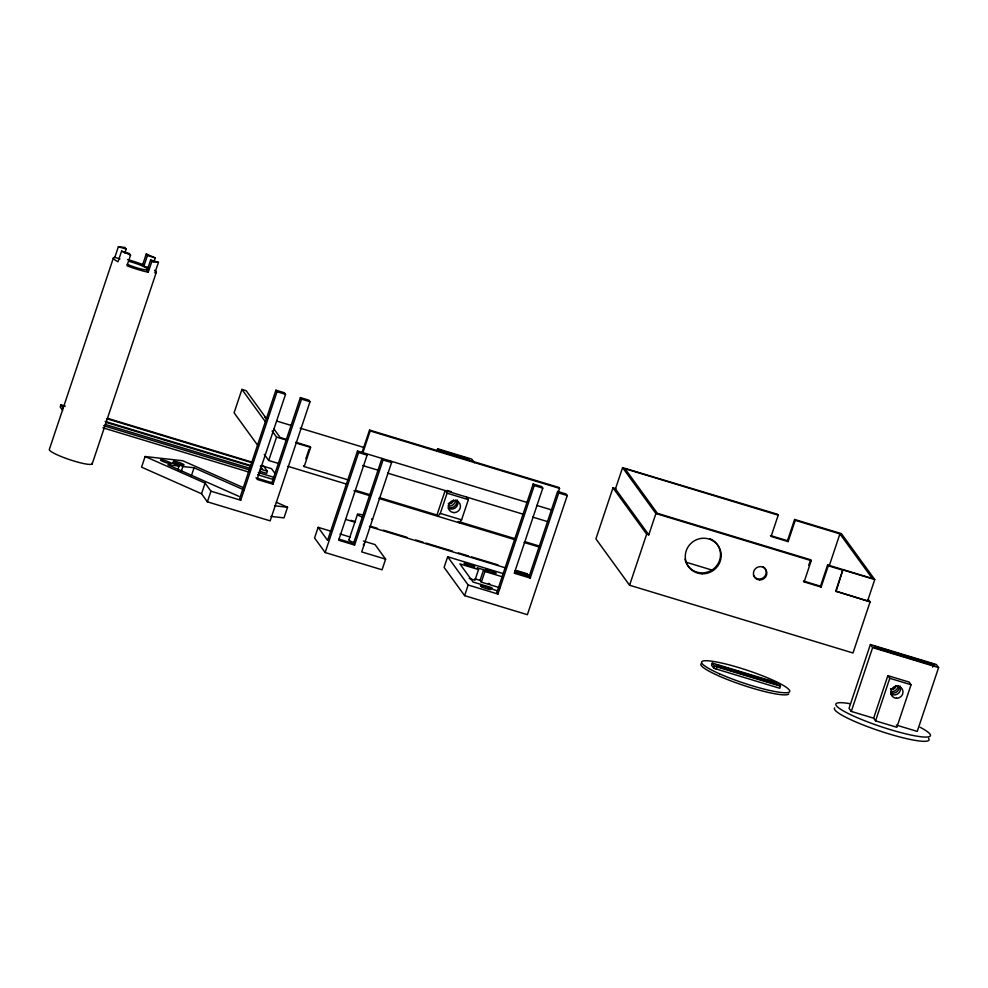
<?xml version="1.0" encoding="UTF-8"?>
<svg xmlns="http://www.w3.org/2000/svg" width="988" height="988" viewBox="0 0 988 988"><rect width="100%" height="100%" fill="white"/><g stroke="black" fill="none" stroke-linecap="round" stroke-linejoin="round"><path stroke-width="1.48" d="M65.307 406.142L60.886 404.808L60.182 406.933L62.639 410.316M113.459 257.782L49.4 449.244A22.662 3.236 18.5 0 0 71.185 460.161A22.662 3.236 18.5 0 0 92.057 463.076M148.262 272.206L147.089 270.589L150.645 259.955L151.819 261.573L148.262 272.206A22.662 3.236 18.5 0 1 126.983 265.76L130.54 255.114L129.366 253.496L121.586 251.137L118.017 261.771A22.662 3.236 18.5 0 1 114.818 257.362L118.375 246.728L124.994 247.469L126.168 249.087L124.834 253.076M149.077 267.748L143.877 266.18L142.704 264.562L146.273 253.916L155.227 257.893L153.893 261.882M143.877 266.18L147.447 255.534L146.273 253.916M150.645 259.955L158.438 262.314L154.881 272.947A22.662 3.236 18.5 0 0 154.573 270.243M92.168 464.002L156.228 272.527M242.875 487.417L182.817 460.766L145.125 456.518L141.568 467.151L201.54 493.765L207.381 501.83L270.156 520.861L310.022 401.721L308.898 400.177L300.389 397.596L271.91 482.7L273.034 484.244L301.513 399.14L300.389 397.596M177.717 470.066L179.05 466.077L172.122 463.002L175.95 463.434L182.879 466.509L194.068 467.769L244.172 489.999M181.1 471.819L182.879 466.509M191.388 475.747L194.068 467.769M201.54 493.765L205.096 483.132L145.125 456.518M266.748 419.036L246.185 390.705L241.924 389.42L234.094 412.811L258.066 445.835M207.381 501.83L210.95 491.197L205.096 483.132M275.911 390.186L239.615 498.681L240.739 500.224L277.035 391.73L275.911 390.186L284.421 392.767L285.544 394.311L257.078 479.402L273.034 484.244M279.036 463.631L268.724 460.507L276.554 437.104L272.108 430.99M263.216 465.533L267.39 471.276L266.674 473.4L259.338 471.177M276.393 502.299L287.557 507.252L284.001 517.885L270.934 516.415M305.835 458.852L309.034 449.281M348.381 479.97L304.193 466.571L310.59 447.428L309.948 446.539L295.77 442.241M331.264 531.309L318.124 527.333L314.567 537.966L325.151 552.539L382.072 569.804L385.629 559.159L375.045 544.586L363.374 541.054M526.493 502.287L357.483 451.01L327.584 540.362L318.124 527.333M325.151 552.539L358.607 452.553L357.483 451.01M361.793 453.196L369.537 430.064L558.912 487.479L559.554 488.368L558.096 492.716M362.892 452.702L370.179 430.953L369.537 430.064M365.992 453.591L367.116 455.135L338.649 540.226L354.606 545.067L383.072 459.976L381.948 458.42L353.482 543.524L354.606 545.067M348.962 539.806L357.508 514.279A7.929 1.136 18.5 0 1 363.868 515.316M390.47 461.001L391.581 462.557L361.694 551.909L385.629 559.159M436.77 451.504L437.684 448.774L471.733 459.099L474.401 462.767M447.07 493.197L440.315 513.414L437.931 516.341L436.968 515.02L445.156 490.554L447.07 493.197L468.349 499.656L461.594 519.861L459.21 522.788M503.127 573.583L447.663 556.763L444.094 567.396L464.619 595.653L527.382 614.684L567.248 495.556L566.124 494.012L557.615 491.431L529.136 576.523L530.26 578.066L558.739 492.975L557.615 491.431M464.619 595.653L468.176 585.019L447.663 556.763M502.089 576.708L484.91 571.496L483.626 569.73L477.241 567.804L478.525 569.57L474.969 580.203L469.238 578.462M499.965 587.786L481.354 582.142L480.069 580.376L483.626 569.73M481.354 582.142L484.91 571.496M533.149 484.009L496.841 592.504L497.964 594.047L534.261 485.553L533.149 484.009L541.659 486.59L542.783 488.134L514.303 573.238L530.26 578.066M615.833 488.677L612.992 487.825L595.912 538.88L629.578 585.242L853.002 652.982L870.082 601.927L868.304 599.481M622.564 467.633L615.45 488.912L648.783 534.829L655.909 513.55L622.564 467.633L777.581 514.291L778.211 515.168L771.097 536.447L788.115 541.609L795.241 520.33L794.599 519.453L787.485 540.72L788.115 541.609M629.578 585.242L646.658 534.187L612.992 487.825M712.262 663.059L711.545 665.196L713.793 668.283L779.754 688.278L780.458 686.154L778.223 683.066L712.262 663.059L714.497 666.159L780.458 686.154M713.793 668.283L714.497 666.159M716.263 669.296L717.214 666.455L715.93 664.689L775.506 682.757L776.79 684.523L717.214 666.455M808.69 565.445L810.592 559.764L657.39 513.315L625.009 468.72L778.211 515.168M821.139 587.082L820.497 586.205L827.623 564.926L828.253 565.815L821.139 587.082L804.121 581.92L811.234 560.653L810.592 559.764M829.265 565.741L839.924 533.878L795.241 520.33M835.712 591.157L842.838 569.891L874.75 579.561L867.637 600.84L835.712 591.157L870.082 601.927M836.033 591.602L842.838 569.891M896.301 725.069L917.247 731.416L938.6 667.592L936.352 664.504L870.391 644.509L849.038 708.322L851.285 711.422L873.627 718.19L875.553 720.845L896.832 727.292L911.06 684.746L909.145 682.091L887.866 675.644L873.627 718.19M851.285 711.422L872.639 647.597L870.391 644.509M875.553 720.845L889.78 678.299L887.866 675.644M932.672 667.122L933.648 664.195L874.071 646.14L875.343 647.906L934.932 665.961L933.648 664.195M158.438 262.314L151.819 261.573M179.05 466.077L167.861 464.817L238.849 496.322M274.491 505.782L287.557 507.252M118.375 246.728L126.168 249.087M147.447 255.534L155.227 257.893M114.818 257.362L120.005 258.93M794.599 519.453L841.405 533.644L874.75 579.561M770.455 535.558L787.485 540.72M277.035 391.73L285.544 394.311M301.513 399.14L310.022 401.721M827.623 564.926L872.305 578.474L839.924 533.878M655.909 513.55L811.234 560.653M828.253 565.815L843.159 570.323M370.179 430.953L559.554 488.368M534.261 485.553L542.783 488.134M558.739 492.975L567.248 495.556M264.821 417.442L267.76 418.344M276.603 421.024L291.337 425.482M300.179 428.162L363.522 447.366M820.497 586.205L803.479 581.043L804.121 581.92M646.658 534.187L648.783 534.829M536.768 505.411L551.452 509.857M358.607 452.553L367.116 455.135M383.072 459.976L391.581 462.557M287.261 439.66L280.16 437.511L273.898 428.891M276.554 437.104L286.483 440.117M296.412 443.118L310.59 447.428M686.141 562.234L712.632 570.274M447.058 490.443L451.479 491.777M362.584 465.509L378.799 470.436M387.642 473.116L523.936 514.439M532.779 517.119L547.525 521.59M287.866 466.311L346.788 484.182M440.315 513.414L461.594 519.861M355.865 490.431L370.611 494.902M379.454 497.582L436.968 515.02M458.247 521.466L515.748 538.905M524.603 541.585L539.349 546.055M872.639 647.597L938.6 667.592M353.877 490.851L370.105 495.778M378.947 498.458L515.242 539.781M524.085 542.461L540.3 547.377M107.754 418.393L252.977 462.433M106.556 418.653L252.397 462.866M261.227 465.546L271.539 468.683L274.825 473.19M105.148 421.394L250.73 465.533M105.901 422.308L251.236 466.373M260.042 469.041L267.39 471.276M105.185 424.432L250.52 468.51M103.617 425.68L249.458 469.905M258.288 472.585L274.491 477.488M102.9 427.804L248.741 472.029M257.584 474.709L273.787 479.625M255.954 477.859L271.91 482.7M889.78 678.299L911.06 684.746M350.999 520.343L355.408 521.676M370.117 526.135L377.465 528.37M383.356 530.148L406.883 537.287M415.701 539.967L423.049 542.19M426.001 543.079L452.467 551.106M458.346 552.885L468.633 556.009M471.585 556.899L498.051 564.926M517.169 570.718L527.456 573.843M345.911 519.49L354.729 522.158M369.401 526.616L505.93 568.001M514.736 570.681L529.42 575.127M514.637 572.126L529.136 576.523M478.525 569.57L459.902 563.913L473.054 582.018L491.666 587.662L492.95 589.428L498.063 590.985M210.95 491.197L240.739 500.224M340.02 533.965L350.234 537.064M474.956 578.82L480.069 580.376M338.97 539.127L353.482 543.524M468.176 585.019L497.964 594.047M130.54 255.114L121.586 251.137M127.18 264.29L130.132 265.513A13.597 1.939 18.5 0 0 142.902 269.391L145.236 269.761A13.597 1.939 18.5 0 0 144.94 267.18A13.597 1.939 18.5 0 0 129.687 261.598M469.905 461.149L468.114 458.691L438.326 449.651L437.684 448.774M466.435 497.001L468.349 499.656M303.551 465.694L304.193 466.571M241.924 389.42L265.896 422.432M264.278 454.394L268.724 460.507M260.326 466.114L262.487 469.102M60.886 404.808L63.343 408.192M895.461 686.215A3.964 3.853 -36 0 1 890.484 688.809M895.98 685.66A3.964 3.853 -36 0 1 890.806 689.254M899.982 685.968A6.237 6.052 -36 0 1 891.053 694.033M452.924 500.595A3.964 3.853 -36 0 1 452.479 501.521L451.812 502.299A3.964 3.853 -36 0 1 448.96 503.349M453.443 500.039A3.964 3.853 -36 0 1 448.28 503.633M898.216 685.734A6.237 6.052 -36 0 1 891.682 691.649M899.339 687.278A6.237 6.052 -36 0 1 891.225 692.934M489.752 583.772A5.669 0.803 18.5 0 1 488.43 583.426M456.851 500.286A6.237 6.052 -36 0 1 448.848 507.523M457.296 500.113A6.237 6.052 -36 0 1 448.367 508.19M363.349 544.178A7.929 1.136 18.5 0 1 363.461 545.117M353.692 542.597A7.929 1.136 18.5 0 1 349.431 539.67M371.883 518.651A7.929 1.136 18.5 0 1 371.994 519.589M362.238 517.07A7.929 1.136 18.5 0 1 357.508 514.279M455.678 500.113A6.237 6.052 -36 0 1 449.145 506.017M928.535 738.32A49.869 7.114 18.5 0 1 882.605 731.91A49.869 7.114 18.5 0 1 834.675 707.902M920.161 727.304A49.869 7.114 18.5 0 1 913.715 735.591A49.869 7.114 18.5 0 1 847.902 713.348A49.869 7.114 18.5 0 1 850.52 703.777M709.73 538.633A18.13 17.599 -36 0 1 713.879 568.631A18.13 17.599 -36 0 1 684.993 559.171M763.205 566.729A6.805 6.595 -36 0 1 763.959 577.264A6.805 6.595 -36 0 1 753.474 575.535M788.77 693.984A46.461 6.632 18.5 0 1 740 684.178A46.461 6.632 18.5 0 1 701.097 663.751M127.551 259.56A22.662 3.236 18.5 0 1 142.704 264.562M896.487 698.269A6.237 6.052 -36 0 0 902.39 689.278A6.237 6.052 -36 0 0 891.719 688.932A6.237 6.052 -36 0 0 896.487 698.269M466.163 564.691A5.669 0.803 18.5 0 0 474.796 566.964A5.669 0.803 18.5 0 0 467.46 563.654A5.669 0.803 18.5 0 0 466.163 564.691M486.837 570.854A5.669 0.803 18.5 0 0 495.902 573.485A5.669 0.803 18.5 0 0 489.517 570.311A5.669 0.803 18.5 0 0 486.837 570.854M481.909 586.921A5.669 0.803 18.5 0 0 490.974 589.552A5.669 0.803 18.5 0 0 484.577 586.378A5.669 0.803 18.5 0 0 481.909 586.921M453.961 512.636A6.237 6.052 -36 0 0 459.852 503.645A6.237 6.052 -36 0 0 449.194 503.3A6.237 6.052 -36 0 0 453.961 512.636M702.122 573.793A18.13 17.599 -36 0 0 719.276 547.636A18.13 17.599 -36 0 0 688.253 546.623A18.13 17.599 -36 0 0 702.122 573.793M759.723 579.944A6.805 6.595 -36 0 0 766.157 570.125A6.805 6.595 -36 0 0 754.523 569.755A6.805 6.595 -36 0 0 759.723 579.944M719.449 673.779A46.461 6.632 18.5 0 0 789.486 691.859A46.461 6.632 18.5 0 0 728.008 664.566A46.461 6.632 18.5 0 0 719.449 673.779M162.6 461.31A5.669 0.803 18.5 0 0 171.245 463.582A5.669 0.803 18.5 0 0 163.909 460.272A5.669 0.803 18.5 0 0 162.6 461.31M174.79 462.47A5.669 0.803 18.5 0 0 183.854 465.101A5.669 0.803 18.5 0 0 177.457 461.927A5.669 0.803 18.5 0 0 174.79 462.47"/></g></svg>
